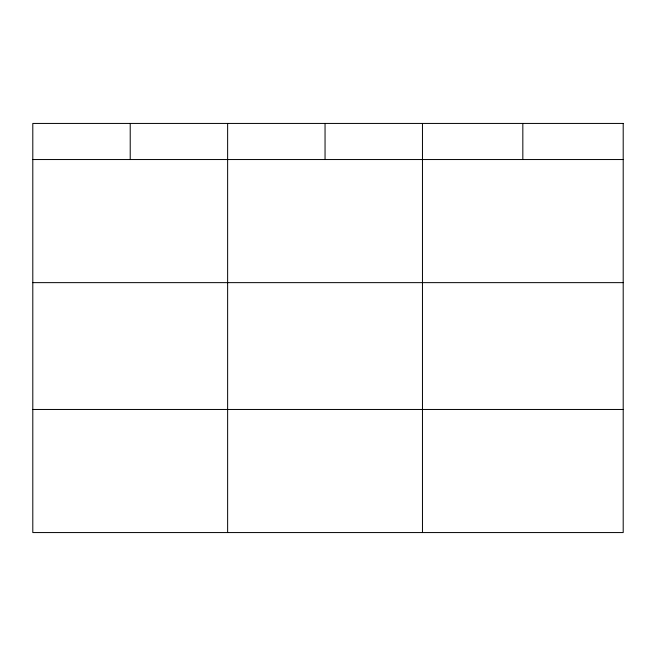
<?xml version="1.0" encoding="UTF-8"?>
<svg xmlns="http://www.w3.org/2000/svg" width="656" height="656" viewBox="0 0 656 656"><rect width="100%" height="100%" fill="white"/><g stroke="black" fill="none" stroke-linecap="round" stroke-linejoin="round"><path stroke-width="0.98" d="M32.8 159.539L623.2 159.539M32.8 282.638L623.2 282.638M32.8 409.467L623.2 409.467M522.832 123.435L522.832 159.539M422.464 123.435L422.464 532.565M325.048 123.435L325.048 159.539M227.632 123.435L227.632 532.565M130.216 123.435L130.216 159.539M623.2 123.435L32.8 123.435L32.8 532.565L623.2 532.565L623.2 123.435"/></g></svg>
